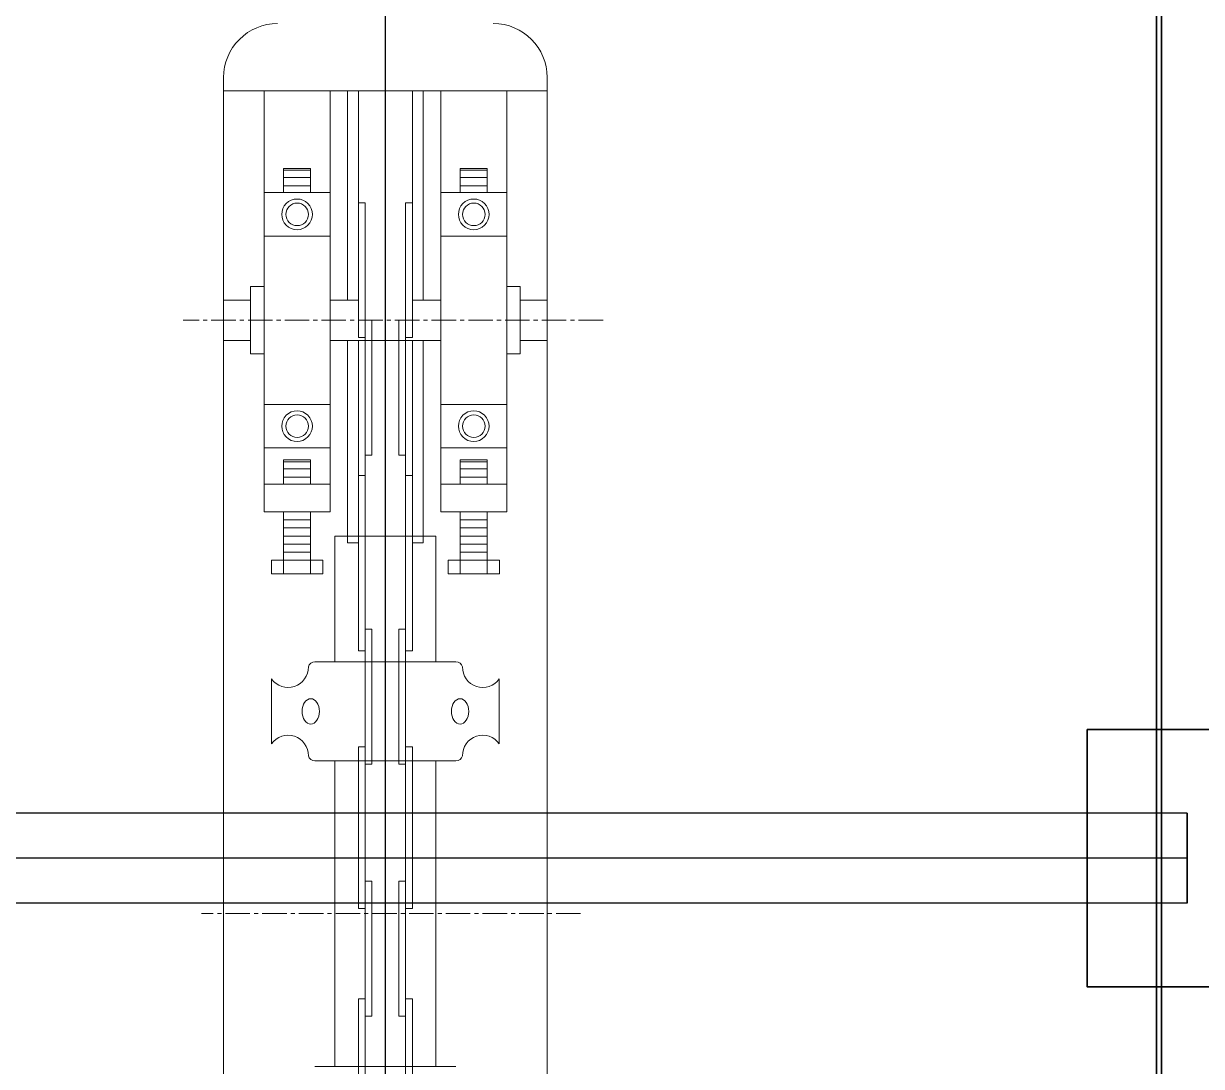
# Model space of a CAD drawing. Header units: millimetres. Extents: x -93009755325 to 1190721, y -74648 to 62868853516.
# Drawn here: x 251234 to 252151, y -25803 to -24992 of the extents above; entities that cross this region are included whole.
import ezdxf

# ---------------------------------------------------------------- set-up
doc = ezdxf.new("R2010")
doc.units = ezdxf.units.MM
doc.linetypes.add('CENTER2', pattern=[28.575, 19.05, -3.175, 3.175, -3.175])
doc.layers.add('WINDOW_TEXT', color=7, linetype='Continuous')

# ---------------------------------------------------------------- blocks, each defined once
blk = doc.blocks.new('asfadfadf')
at = {"color": 1, "linetype": 'CENTER2', "lineweight": 13}
for p, q in [((-286734.89, -31389.53), (-286734.89, -31716.15)), ((-286734.89, -31389.53), (-286734.89, -31716.15)), ((-286734.89, -31389.53), (-286734.89, -31716.15)), ((-286734.89, -31389.53), (-286734.89, -31716.15)), ((-286273.18, -31407.05), (-286273.18, -31701.93)), ((-286273.18, -31407.05), (-286273.18, -31701.93)), ((-286273.18, -31407.05), (-286273.18, -31701.93)), ((-286273.18, -31407.05), (-286273.18, -31701.93))]:
    blk.add_line(p, q, dxfattribs=at)
at = {"lineweight": 13}
for p, q in [((-285622.59, -31432.93), (-286923.77, -31432.93)), ((-285622.59, -31432.93), (-286923.77, -31432.93)), ((-285622.59, -31432.93), (-286923.77, -31432.93)), ((-285622.59, -31432.93), (-286923.77, -31432.93)), ((-286913.28, -31432.93), (-286913.28, -31684.78)), ((-286913.28, -31432.93), (-286913.28, -31684.78)), ((-286913.28, -31432.93), (-286913.28, -31684.78)), ((-286913.28, -31432.93), (-286913.28, -31684.78)), ((-286913.28, -31432.93), (-286913.28, -31684.78)), ((-286913.28, -31432.93), (-286913.28, -31684.78)), ((-286913.28, -31432.93), (-286913.28, -31684.78)), ((-286913.28, -31432.93), (-286913.28, -31684.78)), ((-286750.63, -31432.93), (-286750.63, -31453.92)), ((-286750.63, -31432.93), (-286719.15, -31432.93)), ((-286750.63, -31432.93), (-286750.63, -31453.92)), ((-286750.63, -31432.93), (-286719.15, -31432.93)), ((-286750.63, -31432.93), (-286750.63, -31453.92)), ((-286750.63, -31432.93), (-286719.15, -31432.93)), ((-286750.63, -31432.93), (-286750.63, -31453.92)), ((-286750.63, -31432.93), (-286719.15, -31432.93)), ((-286719.15, -31432.93), (-286719.15, -31453.92)), ((-286719.15, -31432.93), (-286719.15, -31453.92)), ((-286719.15, -31432.93), (-286719.15, -31453.92)), ((-286719.15, -31432.93), (-286719.15, -31453.92)), ((-286761.12, -31453.92), (-286761.12, -31464.41)), ((-286761.12, -31453.92), (-286708.66, -31453.92)), ((-286761.12, -31453.92), (-286761.12, -31464.41)), ((-286761.12, -31453.92), (-286708.66, -31453.92)), ((-286761.12, -31453.92), (-286761.12, -31464.41)), ((-286761.12, -31453.92), (-286708.66, -31453.92)), ((-286761.12, -31453.92), (-286761.12, -31464.41)), ((-286761.12, -31453.92), (-286708.66, -31453.92)), ((-286708.66, -31453.92), (-286708.66, -31464.41)), ((-286708.66, -31453.92), (-286708.66, -31464.41)), ((-286708.66, -31453.92), (-286708.66, -31464.41)), ((-286708.66, -31453.92), (-286708.66, -31464.41)), ((-286913.28, -31464.41), (-286585.88, -31464.41)), ((-286913.28, -31464.41), (-286585.88, -31464.41)), ((-286913.28, -31464.41), (-286585.88, -31464.41)), ((-286913.28, -31464.41), (-286585.88, -31464.41)), ((-286834.2, -31515.83), (-286834.2, -31464.41)), ((-286834.2, -31515.83), (-286834.2, -31464.41)), ((-286834.2, -31515.83), (-286834.2, -31464.41)), ((-286834.2, -31515.83), (-286834.2, -31464.41)), ((-286800.36, -31515.83), (-286800.36, -31464.41)), ((-286800.36, -31515.83), (-286800.36, -31464.41)), ((-286800.36, -31515.83), (-286800.36, -31464.41)), ((-286800.36, -31515.83), (-286800.36, -31464.41)), ((-286669.42, -31515.83), (-286669.42, -31464.41)), ((-286669.42, -31515.83), (-286669.42, -31464.41)), ((-286669.42, -31515.83), (-286669.42, -31464.41)), ((-286669.42, -31515.83), (-286669.42, -31464.41)), ((-286635.58, -31515.83), (-286635.58, -31464.41)), ((-286635.58, -31515.83), (-286635.58, -31464.41)), ((-286635.58, -31515.83), (-286635.58, -31464.41)), ((-286635.58, -31515.83), (-286635.58, -31464.41)), ((-286607.46, -31515.83), (-286607.46, -31464.41)), ((-286607.46, -31515.83), (-286607.46, -31464.41)), ((-286607.46, -31515.83), (-286607.46, -31464.41)), ((-286607.46, -31515.83), (-286607.46, -31464.41)), ((-286585.88, -31515.83), (-286585.88, -31464.41)), ((-286585.88, -31515.83), (-286585.88, -31464.41)), ((-286585.88, -31515.83), (-286585.88, -31464.41)), ((-286585.88, -31515.83), (-286585.88, -31464.41)), ((-286548.11, -31470.19), (-286537.61, -31470.19)), ((-286548.11, -31500.62), (-286548.11, -31470.19)), ((-286548.11, -31470.19), (-286537.61, -31470.19)), ((-286548.11, -31500.62), (-286548.11, -31470.19)), ((-286548.11, -31470.19), (-286537.61, -31470.19)), ((-286548.11, -31500.62), (-286548.11, -31470.19)), ((-286548.11, -31470.19), (-286537.61, -31470.19)), ((-286548.11, -31500.62), (-286548.11, -31470.19)), ((-286537.61, -31500.62), (-286537.61, -31470.19)), ((-286537.61, -31500.62), (-286537.61, -31470.19)), ((-286537.61, -31500.62), (-286537.61, -31470.19)), ((-286537.61, -31500.62), (-286537.61, -31470.19)), ((-286455.88, -31470.24), (-286405.29, -31470.24)), ((-286455.88, -31470.24), (-286405.29, -31470.24)), ((-286455.88, -31470.24), (-286405.29, -31470.24)), ((-286455.88, -31470.24), (-286405.29, -31470.24)), ((-286834.2, -31479.63), (-286852.96, -31479.63)), ((-286852.96, -31500.62), (-286852.96, -31479.63)), ((-286834.2, -31479.63), (-286852.96, -31479.63)), ((-286852.96, -31500.62), (-286852.96, -31479.63)), ((-286834.2, -31479.63), (-286852.96, -31479.63)), ((-286852.96, -31500.62), (-286852.96, -31479.63)), ((-286834.2, -31479.63), (-286852.96, -31479.63)), ((-286852.96, -31500.62), (-286852.96, -31479.63)), ((-286851.55, -31500.62), (-286851.55, -31479.63)), ((-286851.55, -31500.62), (-286851.55, -31479.63)), ((-286851.55, -31500.62), (-286851.55, -31479.63)), ((-286851.55, -31500.62), (-286851.55, -31479.63)), ((-286846, -31500.62), (-286846, -31479.63)), ((-286846, -31500.62), (-286846, -31479.63)), ((-286846, -31500.62), (-286846, -31479.63)), ((-286846, -31500.62), (-286846, -31479.63)), ((-286839.42, -31500.62), (-286839.42, -31479.63)), ((-286839.42, -31500.62), (-286839.42, -31479.63)), ((-286839.42, -31500.62), (-286839.42, -31479.63)), ((-286839.42, -31500.62), (-286839.42, -31479.63)), ((-286607.46, -31479.63), (-286626.22, -31479.63)), ((-286626.22, -31500.62), (-286626.22, -31479.63)), ((-286607.46, -31479.63), (-286626.22, -31479.63)), ((-286626.22, -31500.62), (-286626.22, -31479.63)), ((-286607.46, -31479.63), (-286626.22, -31479.63)), ((-286626.22, -31500.62), (-286626.22, -31479.63)), ((-286607.46, -31479.63), (-286626.22, -31479.63)), ((-286626.22, -31500.62), (-286626.22, -31479.63)), ((-286624.81, -31500.62), (-286624.81, -31479.63)), ((-286624.81, -31500.62), (-286624.81, -31479.63)), ((-286624.81, -31500.62), (-286624.81, -31479.63)), ((-286624.81, -31500.62), (-286624.81, -31479.63)), ((-286619.26, -31500.62), (-286619.26, -31479.63)), ((-286619.26, -31500.62), (-286619.26, -31479.63)), ((-286619.26, -31500.62), (-286619.26, -31479.63)), ((-286619.26, -31500.62), (-286619.26, -31479.63)), ((-286612.68, -31500.62), (-286612.68, -31479.63)), ((-286612.68, -31500.62), (-286612.68, -31479.63)), ((-286612.68, -31500.62), (-286612.68, -31479.63)), ((-286612.68, -31500.62), (-286612.68, -31479.63)), ((-286585.88, -31479.63), (-286548.11, -31479.63)), ((-286585.88, -31500.62), (-286585.88, -31479.63)), ((-286585.88, -31479.63), (-286548.11, -31479.63)), ((-286585.88, -31500.62), (-286585.88, -31479.63)), ((-286585.88, -31479.63), (-286548.11, -31479.63)), ((-286585.88, -31500.62), (-286585.88, -31479.63)), ((-286585.88, -31479.63), (-286548.11, -31479.63)), ((-286585.88, -31500.62), (-286585.88, -31479.63)), ((-286579.59, -31500.62), (-286579.59, -31479.63)), ((-286579.59, -31500.62), (-286579.59, -31479.63)), ((-286579.59, -31500.62), (-286579.59, -31479.63)), ((-286579.59, -31500.62), (-286579.59, -31479.63)), ((-286573.29, -31500.62), (-286573.29, -31479.63)), ((-286573.29, -31500.62), (-286573.29, -31479.63)), ((-286573.29, -31500.62), (-286573.29, -31479.63)), ((-286573.29, -31500.62), (-286573.29, -31479.63)), ((-286567, -31500.62), (-286567, -31479.63)), ((-286567, -31500.62), (-286567, -31479.63)), ((-286567, -31500.62), (-286567, -31479.63)), ((-286567, -31500.62), (-286567, -31479.63)), ((-286560.7, -31500.62), (-286560.7, -31479.63)), ((-286560.7, -31500.62), (-286560.7, -31479.63)), ((-286560.7, -31500.62), (-286560.7, -31479.63)), ((-286560.7, -31500.62), (-286560.7, -31479.63)), ((-286554.4, -31500.62), (-286554.4, -31479.63)), ((-286554.4, -31500.62), (-286554.4, -31479.63)), ((-286554.4, -31500.62), (-286554.4, -31479.63)), ((-286554.4, -31500.62), (-286554.4, -31479.63)), ((-286548.11, -31479.63), (-286537.61, -31479.63)), ((-286548.11, -31479.63), (-286548.11, -31510.06)), ((-286548.11, -31479.63), (-286537.61, -31479.63)), ((-286548.11, -31479.63), (-286548.11, -31510.06)), ((-286548.11, -31479.63), (-286537.61, -31479.63)), ((-286548.11, -31479.63), (-286548.11, -31510.06)), ((-286548.11, -31479.63), (-286537.61, -31479.63)), ((-286548.11, -31479.63), (-286548.11, -31510.06)), ((-286537.61, -31479.63), (-286537.61, -31510.06)), ((-286537.61, -31479.63), (-286537.61, -31510.06)), ((-286537.61, -31479.63), (-286537.61, -31510.06)), ((-286537.61, -31479.63), (-286537.61, -31510.06)), ((-286834.2, -31500.62), (-286852.96, -31500.62)), ((-286834.2, -31500.62), (-286852.96, -31500.62)), ((-286834.2, -31500.62), (-286852.96, -31500.62)), ((-286834.2, -31500.62), (-286852.96, -31500.62)), ((-286607.46, -31500.62), (-286626.22, -31500.62)), ((-286607.46, -31500.62), (-286626.22, -31500.62)), ((-286607.46, -31500.62), (-286626.22, -31500.62)), ((-286607.46, -31500.62), (-286626.22, -31500.62)), ((-286585.88, -31500.62), (-286548.11, -31500.62)), ((-286585.88, -31500.62), (-286548.11, -31500.62)), ((-286585.88, -31500.62), (-286548.11, -31500.62)), ((-286585.88, -31500.62), (-286548.11, -31500.62)), ((-286548.11, -31500.62), (-286537.61, -31500.62)), ((-286548.11, -31500.62), (-286537.61, -31500.62)), ((-286548.11, -31500.62), (-286537.61, -31500.62)), ((-286548.11, -31500.62), (-286537.61, -31500.62)), ((-286548.11, -31510.06), (-286537.61, -31510.06)), ((-286548.11, -31510.06), (-286537.61, -31510.06)), ((-286548.11, -31510.06), (-286537.61, -31510.06)), ((-286548.11, -31510.06), (-286537.61, -31510.06)), ((-286469.1, -31503.97), (-286469.1, -31519.55)), ((-286469.1, -31503.97), (-286469.1, -31519.55)), ((-286469.1, -31503.97), (-286469.1, -31519.55)), ((-286469.1, -31503.97), (-286469.1, -31519.55)), ((-286392.07, -31503.97), (-286392.07, -31519.55)), ((-286392.07, -31503.97), (-286392.07, -31519.55)), ((-286392.07, -31503.97), (-286392.07, -31519.55)), ((-286392.07, -31503.97), (-286392.07, -31519.55)), ((-286154.29, -31503.97), (-286154.29, -31519.55)), ((-286154.29, -31503.97), (-286154.29, -31519.55)), ((-286154.29, -31503.97), (-286154.29, -31519.55)), ((-286154.29, -31503.97), (-286154.29, -31519.55)), ((-286913.28, -31515.83), (-286585.88, -31515.83)), ((-286913.28, -31515.83), (-286585.88, -31515.83)), ((-286913.28, -31515.83), (-286585.88, -31515.83)), ((-286913.28, -31515.83), (-286585.88, -31515.83)), ((-286750.63, -31515.83), (-286750.63, -31537.87)), ((-286750.63, -31515.83), (-286750.63, -31537.87)), ((-286750.63, -31515.83), (-286750.63, -31537.87)), ((-286750.63, -31515.83), (-286750.63, -31537.87)), ((-286719.15, -31515.83), (-286719.15, -31601.88)), ((-286719.15, -31515.83), (-286719.15, -31601.88)), ((-286719.15, -31515.83), (-286719.15, -31601.88)), ((-286719.15, -31515.83), (-286719.15, -31601.88)), ((-286567, -31519.55), (-286469.1, -31519.55)), ((-286567, -31519.55), (-286567, -31598.16)), ((-286567, -31519.55), (-286469.1, -31519.55)), ((-286567, -31519.55), (-286567, -31598.16)), ((-286567, -31519.55), (-286469.1, -31519.55)), ((-286567, -31519.55), (-286567, -31598.16)), ((-286567, -31519.55), (-286469.1, -31519.55)), ((-286567, -31519.55), (-286567, -31598.16)), ((-286469.1, -31519.55), (-286469.1, -31601.06)), ((-286469.1, -31519.55), (-286469.1, -31601.06)), ((-286469.1, -31519.55), (-286469.1, -31601.06)), ((-286469.1, -31519.55), (-286469.1, -31601.06)), ((-286392.07, -31519.55), (-286392.07, -31598.16)), ((-286154.29, -31519.55), (-286392.07, -31519.55)), ((-286392.07, -31519.55), (-286392.07, -31598.16)), ((-286154.29, -31519.55), (-286392.07, -31519.55)), ((-286392.07, -31519.55), (-286392.07, -31598.16)), ((-286154.29, -31519.55), (-286392.07, -31519.55)), ((-286392.07, -31519.55), (-286392.07, -31598.16)), ((-286154.29, -31519.55), (-286392.07, -31519.55)), ((-286154.29, -31519.55), (-286154.29, -31598.16)), ((-286154.29, -31519.55), (-286154.29, -31598.16)), ((-286154.29, -31519.55), (-286154.29, -31598.16)), ((-286154.29, -31519.55), (-286154.29, -31598.16)), ((-286750.63, -31529.47), (-286913.28, -31529.47)), ((-286913.28, -31529.47), (-286913.28, -31537.87)), ((-286913.28, -31529.47), (-286913.28, -31537.87)), ((-286750.63, -31529.47), (-286913.28, -31529.47)), ((-286913.28, -31529.47), (-286913.28, -31537.87)), ((-286913.28, -31529.47), (-286913.28, -31537.87)), ((-286750.63, -31529.47), (-286913.28, -31529.47)), ((-286913.28, -31529.47), (-286913.28, -31537.87)), ((-286913.28, -31529.47), (-286913.28, -31537.87)), ((-286750.63, -31529.47), (-286913.28, -31529.47)), ((-286913.28, -31529.47), (-286913.28, -31537.87)), ((-286913.28, -31529.47), (-286913.28, -31537.87)), ((-286719.15, -31529.47), (-286719.15, -31537.87)), ((-286561.75, -31529.47), (-286719.15, -31529.47)), ((-286719.15, -31529.47), (-286719.15, -31537.87)), ((-286561.75, -31529.47), (-286719.15, -31529.47)), ((-286719.15, -31529.47), (-286719.15, -31537.87)), ((-286561.75, -31529.47), (-286719.15, -31529.47)), ((-286719.15, -31529.47), (-286719.15, -31537.87)), ((-286561.75, -31529.47), (-286719.15, -31529.47)), ((-286561.75, -31537.87), (-286561.75, -31529.47)), ((-286561.75, -31537.87), (-286561.75, -31529.47)), ((-286561.75, -31537.87), (-286561.75, -31529.47)), ((-286561.75, -31537.87), (-286561.75, -31529.47)), ((-286913.28, -31537.87), (-286734.89, -31537.87)), ((-286913.28, -31537.87), (-286734.89, -31537.87)), ((-286913.28, -31537.87), (-286734.89, -31537.87)), ((-286913.28, -31537.87), (-286734.89, -31537.87)), ((-286721.36, -31537.87), (-286826.29, -31537.87)), ((-286826.29, -31537.87), (-286826.29, -31543.11)), ((-286721.36, -31537.87), (-286826.29, -31537.87)), ((-286826.29, -31537.87), (-286826.29, -31543.11)), ((-286721.36, -31537.87), (-286826.29, -31537.87)), ((-286826.29, -31537.87), (-286826.29, -31543.11)), ((-286721.36, -31537.87), (-286826.29, -31537.87)), ((-286826.29, -31537.87), (-286826.29, -31543.11)), ((-286826.29, -31543.11), (-286721.36, -31543.11)), ((-286826.29, -31543.11), (-286721.36, -31543.11)), ((-286826.29, -31543.11), (-286721.36, -31543.11)), ((-286826.29, -31543.11), (-286721.36, -31543.11)), ((-286629.96, -31543.11), (-286734.89, -31543.11)), ((-286734.89, -31543.11), (-286734.89, -31548.36)), ((-286629.96, -31543.11), (-286734.89, -31543.11)), ((-286734.89, -31543.11), (-286734.89, -31548.36)), ((-286629.96, -31543.11), (-286734.89, -31543.11)), ((-286734.89, -31543.11), (-286734.89, -31548.36)), ((-286629.96, -31543.11), (-286734.89, -31543.11)), ((-286734.89, -31543.11), (-286734.89, -31548.36)), ((-286721.36, -31543.11), (-286721.36, -31537.87)), ((-286721.36, -31543.11), (-286721.36, -31537.87)), ((-286721.36, -31543.11), (-286721.36, -31537.87)), ((-286721.36, -31543.11), (-286721.36, -31537.87)), ((-286719.15, -31537.87), (-286561.75, -31537.87)), ((-286614.22, -31537.87), (-286719.15, -31537.87)), ((-286719.15, -31537.87), (-286719.15, -31543.11)), ((-286719.15, -31537.87), (-286561.75, -31537.87)), ((-286614.22, -31537.87), (-286719.15, -31537.87)), ((-286719.15, -31537.87), (-286719.15, -31543.11)), ((-286719.15, -31537.87), (-286561.75, -31537.87)), ((-286614.22, -31537.87), (-286719.15, -31537.87)), ((-286719.15, -31537.87), (-286719.15, -31543.11)), ((-286719.15, -31537.87), (-286561.75, -31537.87)), ((-286614.22, -31537.87), (-286719.15, -31537.87)), ((-286719.15, -31537.87), (-286719.15, -31543.11)), ((-286719.15, -31543.11), (-286614.22, -31543.11)), ((-286719.15, -31543.11), (-286614.22, -31543.11)), ((-286719.15, -31543.11), (-286614.22, -31543.11)), ((-286719.15, -31543.11), (-286614.22, -31543.11)), ((-286629.96, -31548.36), (-286629.96, -31543.11)), ((-286629.96, -31548.36), (-286629.96, -31543.11)), ((-286629.96, -31548.36), (-286629.96, -31543.11)), ((-286629.96, -31548.36), (-286629.96, -31543.11)), ((-286614.22, -31543.11), (-286614.22, -31537.87)), ((-286477.8, -31537.87), (-286614.22, -31537.87)), ((-286614.22, -31537.87), (-286614.22, -31543.11)), ((-286614.22, -31543.11), (-286614.22, -31537.87)), ((-286477.8, -31537.87), (-286614.22, -31537.87)), ((-286614.22, -31537.87), (-286614.22, -31543.11)), ((-286614.22, -31543.11), (-286614.22, -31537.87)), ((-286477.8, -31537.87), (-286614.22, -31537.87)), ((-286614.22, -31537.87), (-286614.22, -31543.11)), ((-286614.22, -31543.11), (-286614.22, -31537.87)), ((-286477.8, -31537.87), (-286614.22, -31537.87)), ((-286614.22, -31537.87), (-286614.22, -31543.11)), ((-286614.22, -31543.11), (-286477.8, -31543.11)), ((-286614.22, -31543.11), (-286477.8, -31543.11)), ((-286614.22, -31543.11), (-286477.8, -31543.11)), ((-286614.22, -31543.11), (-286477.8, -31543.11)), ((-286494.46, -31548.36), (-286494.46, -31543.11)), ((-286494.46, -31543.11), (-286389.53, -31543.11)), ((-286494.46, -31548.36), (-286494.46, -31543.11)), ((-286494.46, -31543.11), (-286389.53, -31543.11)), ((-286494.46, -31548.36), (-286494.46, -31543.11)), ((-286494.46, -31543.11), (-286389.53, -31543.11)), ((-286494.46, -31548.36), (-286494.46, -31543.11)), ((-286494.46, -31543.11), (-286389.53, -31543.11)), ((-286477.8, -31543.11), (-286477.8, -31537.87)), ((-286477.8, -31543.11), (-286477.8, -31537.87)), ((-286477.8, -31543.11), (-286477.8, -31537.87)), ((-286477.8, -31543.11), (-286477.8, -31537.87)), ((-286403.06, -31543.11), (-286403.06, -31537.87)), ((-286403.06, -31537.87), (-286277.14, -31537.87)), ((-286403.06, -31543.11), (-286403.06, -31537.87)), ((-286403.06, -31537.87), (-286277.14, -31537.87)), ((-286403.06, -31543.11), (-286403.06, -31537.87)), ((-286403.06, -31537.87), (-286277.14, -31537.87)), ((-286403.06, -31543.11), (-286403.06, -31537.87)), ((-286403.06, -31537.87), (-286277.14, -31537.87)), ((-286277.14, -31543.11), (-286403.06, -31543.11)), ((-286277.14, -31543.11), (-286403.06, -31543.11)), ((-286277.14, -31543.11), (-286403.06, -31543.11)), ((-286277.14, -31543.11), (-286403.06, -31543.11)), ((-286389.53, -31543.11), (-286389.53, -31548.36)), ((-286389.53, -31543.11), (-286389.53, -31548.36)), ((-286389.53, -31543.11), (-286389.53, -31548.36)), ((-286389.53, -31543.11), (-286389.53, -31548.36)), ((-286298.36, -31548.36), (-286298.36, -31543.11)), ((-286298.36, -31543.11), (-286193.43, -31543.11)), ((-286298.36, -31548.36), (-286298.36, -31543.11)), ((-286298.36, -31543.11), (-286193.43, -31543.11)), ((-286298.36, -31548.36), (-286298.36, -31543.11)), ((-286298.36, -31543.11), (-286193.43, -31543.11)), ((-286298.36, -31548.36), (-286298.36, -31543.11)), ((-286298.36, -31543.11), (-286193.43, -31543.11)), ((-286277.14, -31537.87), (-286277.14, -31543.11)), ((-286277.14, -31537.87), (-286277.14, -31543.11)), ((-286277.14, -31537.87), (-286277.14, -31543.11)), ((-286277.14, -31537.87), (-286277.14, -31543.11)), ((-286206.96, -31543.11), (-286206.96, -31537.87)), ((-286206.96, -31537.87), (-286102.02, -31537.87)), ((-286206.96, -31543.11), (-286206.96, -31537.87)), ((-286206.96, -31537.87), (-286102.02, -31537.87)), ((-286206.96, -31543.11), (-286206.96, -31537.87)), ((-286206.96, -31537.87), (-286102.02, -31537.87)), ((-286206.96, -31543.11), (-286206.96, -31537.87)), ((-286206.96, -31537.87), (-286102.02, -31537.87)), ((-286102.02, -31543.11), (-286206.96, -31543.11)), ((-286102.02, -31543.11), (-286206.96, -31543.11)), ((-286102.02, -31543.11), (-286206.96, -31543.11)), ((-286102.02, -31543.11), (-286206.96, -31543.11)), ((-286193.43, -31543.11), (-286193.43, -31548.36)), ((-286193.43, -31543.11), (-286193.43, -31548.36)), ((-286193.43, -31543.11), (-286193.43, -31548.36)), ((-286193.43, -31543.11), (-286193.43, -31548.36)), ((-286734.89, -31548.36), (-286629.96, -31548.36)), ((-286734.89, -31548.36), (-286629.96, -31548.36)), ((-286734.89, -31548.36), (-286629.96, -31548.36)), ((-286734.89, -31548.36), (-286629.96, -31548.36)), ((-286389.53, -31548.36), (-286494.46, -31548.36)), ((-286389.53, -31548.36), (-286494.46, -31548.36)), ((-286389.53, -31548.36), (-286494.46, -31548.36)), ((-286389.53, -31548.36), (-286494.46, -31548.36)), ((-286193.43, -31548.36), (-286298.36, -31548.36)), ((-286193.43, -31548.36), (-286298.36, -31548.36)), ((-286193.43, -31548.36), (-286298.36, -31548.36)), ((-286193.43, -31548.36), (-286298.36, -31548.36)), ((-286734.89, -31574.59), (-286734.89, -31569.35)), ((-286734.89, -31569.35), (-286629.96, -31569.35)), ((-286734.89, -31574.59), (-286734.89, -31569.35)), ((-286734.89, -31569.35), (-286629.96, -31569.35)), ((-286734.89, -31574.59), (-286734.89, -31569.35)), ((-286734.89, -31569.35), (-286629.96, -31569.35)), ((-286734.89, -31574.59), (-286734.89, -31569.35)), ((-286734.89, -31569.35), (-286629.96, -31569.35)), ((-286629.96, -31569.35), (-286629.96, -31574.59)), ((-286629.96, -31569.35), (-286629.96, -31574.59)), ((-286629.96, -31569.35), (-286629.96, -31574.59)), ((-286629.96, -31569.35), (-286629.96, -31574.59)), ((-286494.46, -31569.35), (-286494.46, -31574.59)), ((-286389.53, -31569.35), (-286494.46, -31569.35)), ((-286494.46, -31569.35), (-286494.46, -31574.59)), ((-286389.53, -31569.35), (-286494.46, -31569.35)), ((-286494.46, -31569.35), (-286494.46, -31574.59)), ((-286389.53, -31569.35), (-286494.46, -31569.35)), ((-286494.46, -31569.35), (-286494.46, -31574.59)), ((-286389.53, -31569.35), (-286494.46, -31569.35)), ((-286389.53, -31574.59), (-286389.53, -31569.35)), ((-286389.53, -31574.59), (-286389.53, -31569.35)), ((-286389.53, -31574.59), (-286389.53, -31569.35)), ((-286389.53, -31574.59), (-286389.53, -31569.35)), ((-286298.36, -31569.35), (-286298.36, -31574.59)), ((-286193.43, -31569.35), (-286298.36, -31569.35)), ((-286298.36, -31569.35), (-286298.36, -31574.59)), ((-286193.43, -31569.35), (-286298.36, -31569.35)), ((-286298.36, -31569.35), (-286298.36, -31574.59)), ((-286193.43, -31569.35), (-286298.36, -31569.35)), ((-286298.36, -31569.35), (-286298.36, -31574.59)), ((-286193.43, -31569.35), (-286298.36, -31569.35)), ((-286193.43, -31574.59), (-286193.43, -31569.35)), ((-286193.43, -31574.59), (-286193.43, -31569.35)), ((-286193.43, -31574.59), (-286193.43, -31569.35)), ((-286193.43, -31574.59), (-286193.43, -31569.35)), ((-286913.28, -31579.84), (-286734.89, -31579.84)), ((-286913.28, -31588.24), (-286913.28, -31579.84)), ((-286913.28, -31588.24), (-286913.28, -31579.84)), ((-286913.28, -31579.84), (-286734.89, -31579.84)), ((-286913.28, -31588.24), (-286913.28, -31579.84)), ((-286913.28, -31588.24), (-286913.28, -31579.84)), ((-286913.28, -31579.84), (-286734.89, -31579.84)), ((-286913.28, -31588.24), (-286913.28, -31579.84)), ((-286913.28, -31588.24), (-286913.28, -31579.84)), ((-286913.28, -31579.84), (-286734.89, -31579.84)), ((-286913.28, -31588.24), (-286913.28, -31579.84)), ((-286913.28, -31588.24), (-286913.28, -31579.84)), ((-286826.29, -31579.84), (-286826.29, -31574.59)), ((-286826.29, -31574.59), (-286721.36, -31574.59)), ((-286826.29, -31579.84), (-286826.29, -31574.59)), ((-286826.29, -31574.59), (-286721.36, -31574.59)), ((-286826.29, -31579.84), (-286826.29, -31574.59)), ((-286826.29, -31574.59), (-286721.36, -31574.59)), ((-286826.29, -31579.84), (-286826.29, -31574.59)), ((-286826.29, -31574.59), (-286721.36, -31574.59)), ((-286721.36, -31579.84), (-286826.29, -31579.84)), ((-286721.36, -31579.84), (-286826.29, -31579.84)), ((-286721.36, -31579.84), (-286826.29, -31579.84)), ((-286721.36, -31579.84), (-286826.29, -31579.84)), ((-286750.63, -31579.84), (-286750.63, -31601.88)), ((-286750.63, -31579.84), (-286750.63, -31601.88)), ((-286750.63, -31579.84), (-286750.63, -31601.88)), ((-286750.63, -31579.84), (-286750.63, -31601.88)), ((-286629.96, -31574.59), (-286734.89, -31574.59)), ((-286629.96, -31574.59), (-286734.89, -31574.59)), ((-286629.96, -31574.59), (-286734.89, -31574.59)), ((-286629.96, -31574.59), (-286734.89, -31574.59)), ((-286721.36, -31574.59), (-286721.36, -31579.84)), ((-286721.36, -31574.59), (-286721.36, -31579.84)), ((-286721.36, -31574.59), (-286721.36, -31579.84)), ((-286721.36, -31574.59), (-286721.36, -31579.84)), ((-286719.15, -31579.84), (-286719.15, -31574.59)), ((-286719.15, -31574.59), (-286614.22, -31574.59)), ((-286719.15, -31579.84), (-286719.15, -31574.59)), ((-286719.15, -31574.59), (-286614.22, -31574.59)), ((-286719.15, -31579.84), (-286719.15, -31574.59)), ((-286719.15, -31574.59), (-286614.22, -31574.59)), ((-286719.15, -31579.84), (-286719.15, -31574.59)), ((-286719.15, -31574.59), (-286614.22, -31574.59)), ((-286614.22, -31579.84), (-286719.15, -31579.84)), ((-286719.15, -31588.24), (-286719.15, -31579.84)), ((-286719.15, -31579.84), (-286561.75, -31579.84)), ((-286614.22, -31579.84), (-286719.15, -31579.84)), ((-286719.15, -31588.24), (-286719.15, -31579.84)), ((-286719.15, -31579.84), (-286561.75, -31579.84)), ((-286614.22, -31579.84), (-286719.15, -31579.84)), ((-286719.15, -31588.24), (-286719.15, -31579.84)), ((-286719.15, -31579.84), (-286561.75, -31579.84)), ((-286614.22, -31579.84), (-286719.15, -31579.84)), ((-286719.15, -31588.24), (-286719.15, -31579.84)), ((-286719.15, -31579.84), (-286561.75, -31579.84)), ((-286614.22, -31574.59), (-286614.22, -31579.84)), ((-286614.22, -31579.84), (-286614.22, -31574.59)), ((-286614.22, -31574.59), (-286477.8, -31574.59)), ((-286614.22, -31574.59), (-286614.22, -31579.84)), ((-286614.22, -31579.84), (-286614.22, -31574.59)), ((-286614.22, -31574.59), (-286477.8, -31574.59)), ((-286614.22, -31574.59), (-286614.22, -31579.84)), ((-286614.22, -31579.84), (-286614.22, -31574.59)), ((-286614.22, -31574.59), (-286477.8, -31574.59)), ((-286614.22, -31574.59), (-286614.22, -31579.84)), ((-286614.22, -31579.84), (-286614.22, -31574.59)), ((-286614.22, -31574.59), (-286477.8, -31574.59)), ((-286477.8, -31579.84), (-286614.22, -31579.84)), ((-286477.8, -31579.84), (-286614.22, -31579.84)), ((-286477.8, -31579.84), (-286614.22, -31579.84)), ((-286477.8, -31579.84), (-286614.22, -31579.84)), ((-286561.75, -31579.84), (-286561.75, -31588.24)), ((-286561.75, -31579.84), (-286561.75, -31588.24)), ((-286561.75, -31579.84), (-286561.75, -31588.24)), ((-286561.75, -31579.84), (-286561.75, -31588.24)), ((-286494.46, -31574.59), (-286389.53, -31574.59)), ((-286494.46, -31574.59), (-286389.53, -31574.59)), ((-286494.46, -31574.59), (-286389.53, -31574.59)), ((-286494.46, -31574.59), (-286389.53, -31574.59)), ((-286477.8, -31574.59), (-286477.8, -31579.84)), ((-286477.8, -31574.59), (-286477.8, -31579.84)), ((-286477.8, -31574.59), (-286477.8, -31579.84)), ((-286477.8, -31574.59), (-286477.8, -31579.84)), ((-286403.06, -31574.59), (-286403.06, -31579.84)), ((-286277.14, -31574.59), (-286403.06, -31574.59)), ((-286403.06, -31574.59), (-286403.06, -31579.84)), ((-286277.14, -31574.59), (-286403.06, -31574.59)), ((-286403.06, -31574.59), (-286403.06, -31579.84)), ((-286277.14, -31574.59), (-286403.06, -31574.59)), ((-286403.06, -31574.59), (-286403.06, -31579.84)), ((-286277.14, -31574.59), (-286403.06, -31574.59)), ((-286403.06, -31579.84), (-286277.14, -31579.84)), ((-286403.06, -31579.84), (-286277.14, -31579.84)), ((-286403.06, -31579.84), (-286277.14, -31579.84)), ((-286403.06, -31579.84), (-286277.14, -31579.84)), ((-286298.36, -31574.59), (-286193.43, -31574.59)), ((-286298.36, -31574.59), (-286193.43, -31574.59)), ((-286298.36, -31574.59), (-286193.43, -31574.59)), ((-286298.36, -31574.59), (-286193.43, -31574.59)), ((-286277.14, -31579.84), (-286277.14, -31574.59)), ((-286277.14, -31579.84), (-286277.14, -31574.59)), ((-286277.14, -31579.84), (-286277.14, -31574.59)), ((-286277.14, -31579.84), (-286277.14, -31574.59)), ((-286206.96, -31574.59), (-286206.96, -31579.84)), ((-286102.02, -31574.59), (-286206.96, -31574.59)), ((-286206.96, -31574.59), (-286206.96, -31579.84)), ((-286102.02, -31574.59), (-286206.96, -31574.59)), ((-286206.96, -31574.59), (-286206.96, -31579.84)), ((-286102.02, -31574.59), (-286206.96, -31574.59)), ((-286206.96, -31574.59), (-286206.96, -31579.84)), ((-286102.02, -31574.59), (-286206.96, -31574.59)), ((-286206.96, -31579.84), (-286102.02, -31579.84)), ((-286206.96, -31579.84), (-286102.02, -31579.84)), ((-286206.96, -31579.84), (-286102.02, -31579.84)), ((-286206.96, -31579.84), (-286102.02, -31579.84)), ((-286750.63, -31588.24), (-286913.28, -31588.24)), ((-286750.63, -31588.24), (-286913.28, -31588.24)), ((-286750.63, -31588.24), (-286913.28, -31588.24)), ((-286750.63, -31588.24), (-286913.28, -31588.24)), ((-286561.75, -31588.24), (-286719.15, -31588.24)), ((-286561.75, -31588.24), (-286719.15, -31588.24)), ((-286561.75, -31588.24), (-286719.15, -31588.24)), ((-286561.75, -31588.24), (-286719.15, -31588.24)), ((-286567, -31598.16), (-286469.1, -31598.16)), ((-286567, -31598.16), (-286469.1, -31598.16)), ((-286567, -31598.16), (-286469.1, -31598.16)), ((-286567, -31598.16), (-286469.1, -31598.16)), ((-286469.1, -31613.74), (-286469.1, -31598.16)), ((-286469.1, -31613.74), (-286469.1, -31598.16)), ((-286469.1, -31613.74), (-286469.1, -31598.16)), ((-286469.1, -31613.74), (-286469.1, -31598.16)), ((-286392.07, -31613.74), (-286392.07, -31598.16)), ((-286154.29, -31598.16), (-286392.07, -31598.16)), ((-286392.07, -31613.74), (-286392.07, -31598.16)), ((-286154.29, -31598.16), (-286392.07, -31598.16)), ((-286392.07, -31613.74), (-286392.07, -31598.16)), ((-286154.29, -31598.16), (-286392.07, -31598.16)), ((-286392.07, -31613.74), (-286392.07, -31598.16)), ((-286154.29, -31598.16), (-286392.07, -31598.16)), ((-286154.29, -31613.74), (-286154.29, -31598.16)), ((-286154.29, -31613.74), (-286154.29, -31598.16)), ((-286154.29, -31613.74), (-286154.29, -31598.16)), ((-286154.29, -31613.74), (-286154.29, -31598.16)), ((-286913.28, -31601.88), (-286607.46, -31601.88)), ((-286913.28, -31601.88), (-286585.88, -31601.88)), ((-286913.28, -31601.88), (-286607.46, -31601.88)), ((-286913.28, -31601.88), (-286585.88, -31601.88)), ((-286913.28, -31601.88), (-286607.46, -31601.88)), ((-286913.28, -31601.88), (-286585.88, -31601.88)), ((-286913.28, -31601.88), (-286607.46, -31601.88)), ((-286913.28, -31601.88), (-286585.88, -31601.88)), ((-286834.2, -31601.88), (-286834.2, -31653.3)), ((-286834.2, -31601.88), (-286834.2, -31653.3)), ((-286834.2, -31601.88), (-286834.2, -31653.3)), ((-286834.2, -31601.88), (-286834.2, -31653.3)), ((-286800.36, -31601.88), (-286800.36, -31653.3)), ((-286800.36, -31601.88), (-286800.36, -31653.3)), ((-286800.36, -31601.88), (-286800.36, -31653.3)), ((-286800.36, -31601.88), (-286800.36, -31653.3)), ((-286669.42, -31601.88), (-286669.42, -31653.3)), ((-286669.42, -31601.88), (-286669.42, -31653.3)), ((-286669.42, -31601.88), (-286669.42, -31653.3)), ((-286669.42, -31601.88), (-286669.42, -31653.3)), ((-286635.58, -31601.88), (-286635.58, -31653.3)), ((-286635.58, -31601.88), (-286635.58, -31653.3)), ((-286635.58, -31601.88), (-286635.58, -31653.3)), ((-286635.58, -31601.88), (-286635.58, -31653.3)), ((-286607.46, -31601.88), (-286607.46, -31653.3)), ((-286607.46, -31601.88), (-286607.46, -31653.3)), ((-286607.46, -31601.88), (-286607.46, -31653.3)), ((-286607.46, -31601.88), (-286607.46, -31653.3)), ((-286585.88, -31601.88), (-286585.88, -31653.3)), ((-286585.88, -31601.88), (-286585.88, -31653.3)), ((-286585.88, -31601.88), (-286585.88, -31653.3)), ((-286585.88, -31601.88), (-286585.88, -31653.3)), ((-286548.11, -31607.65), (-286537.61, -31607.65)), ((-286548.11, -31638.08), (-286548.11, -31607.65)), ((-286548.11, -31607.65), (-286537.61, -31607.65)), ((-286548.11, -31638.08), (-286548.11, -31607.65)), ((-286548.11, -31607.65), (-286537.61, -31607.65)), ((-286548.11, -31638.08), (-286548.11, -31607.65)), ((-286548.11, -31607.65), (-286537.61, -31607.65)), ((-286548.11, -31638.08), (-286548.11, -31607.65)), ((-286537.61, -31638.08), (-286537.61, -31607.65)), ((-286537.61, -31638.08), (-286537.61, -31607.65)), ((-286537.61, -31638.08), (-286537.61, -31607.65)), ((-286537.61, -31638.08), (-286537.61, -31607.65)), ((-286834.2, -31617.09), (-286852.96, -31617.09)), ((-286852.96, -31617.09), (-286852.96, -31638.08)), ((-286834.2, -31617.09), (-286852.96, -31617.09)), ((-286852.96, -31617.09), (-286852.96, -31638.08)), ((-286834.2, -31617.09), (-286852.96, -31617.09)), ((-286852.96, -31617.09), (-286852.96, -31638.08)), ((-286834.2, -31617.09), (-286852.96, -31617.09)), ((-286852.96, -31617.09), (-286852.96, -31638.08)), ((-286851.55, -31617.09), (-286851.55, -31638.08)), ((-286851.55, -31617.09), (-286851.55, -31638.08)), ((-286851.55, -31617.09), (-286851.55, -31638.08)), ((-286851.55, -31617.09), (-286851.55, -31638.08)), ((-286846, -31617.09), (-286846, -31638.08)), ((-286846, -31617.09), (-286846, -31638.08)), ((-286846, -31617.09), (-286846, -31638.08)), ((-286846, -31617.09), (-286846, -31638.08)), ((-286839.42, -31617.09), (-286839.42, -31638.08)), ((-286839.42, -31617.09), (-286839.42, -31638.08)), ((-286839.42, -31617.09), (-286839.42, -31638.08)), ((-286839.42, -31617.09), (-286839.42, -31638.08)), ((-286626.22, -31617.09), (-286626.22, -31638.08)), ((-286607.46, -31617.09), (-286626.22, -31617.09)), ((-286626.22, -31617.09), (-286626.22, -31638.08)), ((-286607.46, -31617.09), (-286626.22, -31617.09)), ((-286626.22, -31617.09), (-286626.22, -31638.08)), ((-286607.46, -31617.09), (-286626.22, -31617.09)), ((-286626.22, -31617.09), (-286626.22, -31638.08)), ((-286607.46, -31617.09), (-286626.22, -31617.09)), ((-286624.81, -31617.09), (-286624.81, -31638.08)), ((-286624.81, -31617.09), (-286624.81, -31638.08)), ((-286624.81, -31617.09), (-286624.81, -31638.08)), ((-286624.81, -31617.09), (-286624.81, -31638.08)), ((-286619.26, -31617.09), (-286619.26, -31638.08)), ((-286619.26, -31617.09), (-286619.26, -31638.08)), ((-286619.26, -31617.09), (-286619.26, -31638.08)), ((-286619.26, -31617.09), (-286619.26, -31638.08)), ((-286612.68, -31617.09), (-286612.68, -31638.08)), ((-286612.68, -31617.09), (-286612.68, -31638.08)), ((-286612.68, -31617.09), (-286612.68, -31638.08)), ((-286612.68, -31617.09), (-286612.68, -31638.08)), ((-286585.88, -31617.09), (-286548.11, -31617.09)), ((-286585.88, -31617.09), (-286585.88, -31638.08)), ((-286585.88, -31617.09), (-286548.11, -31617.09)), ((-286585.88, -31617.09), (-286585.88, -31638.08)), ((-286585.88, -31617.09), (-286548.11, -31617.09)), ((-286585.88, -31617.09), (-286585.88, -31638.08)), ((-286585.88, -31617.09), (-286548.11, -31617.09)), ((-286585.88, -31617.09), (-286585.88, -31638.08)), ((-286579.59, -31617.09), (-286579.59, -31638.08)), ((-286579.59, -31617.09), (-286579.59, -31638.08)), ((-286579.59, -31617.09), (-286579.59, -31638.08)), ((-286579.59, -31617.09), (-286579.59, -31638.08)), ((-286573.29, -31617.09), (-286573.29, -31638.08)), ((-286573.29, -31617.09), (-286573.29, -31638.08)), ((-286573.29, -31617.09), (-286573.29, -31638.08)), ((-286573.29, -31617.09), (-286573.29, -31638.08)), ((-286567, -31617.09), (-286567, -31638.08)), ((-286567, -31617.09), (-286567, -31638.08)), ((-286567, -31617.09), (-286567, -31638.08)), ((-286567, -31617.09), (-286567, -31638.08)), ((-286560.7, -31617.09), (-286560.7, -31638.08)), ((-286560.7, -31617.09), (-286560.7, -31638.08)), ((-286560.7, -31617.09), (-286560.7, -31638.08)), ((-286560.7, -31617.09), (-286560.7, -31638.08)), ((-286554.4, -31617.09), (-286554.4, -31638.08)), ((-286554.4, -31617.09), (-286554.4, -31638.08)), ((-286554.4, -31617.09), (-286554.4, -31638.08)), ((-286554.4, -31617.09), (-286554.4, -31638.08)), ((-286548.11, -31617.09), (-286537.61, -31617.09)), ((-286548.11, -31617.09), (-286548.11, -31647.52)), ((-286548.11, -31617.09), (-286537.61, -31617.09)), ((-286548.11, -31617.09), (-286548.11, -31647.52)), ((-286548.11, -31617.09), (-286537.61, -31617.09)), ((-286548.11, -31617.09), (-286548.11, -31647.52)), ((-286548.11, -31617.09), (-286537.61, -31617.09)), ((-286548.11, -31617.09), (-286548.11, -31647.52)), ((-286537.61, -31617.09), (-286537.61, -31647.52)), ((-286537.61, -31617.09), (-286537.61, -31647.52)), ((-286537.61, -31617.09), (-286537.61, -31647.52)), ((-286537.61, -31617.09), (-286537.61, -31647.52)), ((-286834.2, -31638.08), (-286852.96, -31638.08)), ((-286834.2, -31638.08), (-286852.96, -31638.08)), ((-286834.2, -31638.08), (-286852.96, -31638.08)), ((-286834.2, -31638.08), (-286852.96, -31638.08)), ((-286607.46, -31638.08), (-286626.22, -31638.08)), ((-286607.46, -31638.08), (-286626.22, -31638.08)), ((-286607.46, -31638.08), (-286626.22, -31638.08)), ((-286607.46, -31638.08), (-286626.22, -31638.08)), ((-286585.88, -31638.08), (-286548.11, -31638.08)), ((-286585.88, -31638.08), (-286548.11, -31638.08)), ((-286585.88, -31638.08), (-286548.11, -31638.08)), ((-286585.88, -31638.08), (-286548.11, -31638.08)), ((-286548.11, -31638.08), (-286537.61, -31638.08)), ((-286548.11, -31638.08), (-286537.61, -31638.08)), ((-286548.11, -31638.08), (-286537.61, -31638.08)), ((-286548.11, -31638.08), (-286537.61, -31638.08)), ((-286548.11, -31647.52), (-286537.61, -31647.52)), ((-286548.11, -31647.52), (-286537.61, -31647.52)), ((-286548.11, -31647.52), (-286537.61, -31647.52)), ((-286548.11, -31647.52), (-286537.61, -31647.52)), ((-286455.88, -31647.47), (-286405.29, -31647.47)), ((-286455.88, -31647.47), (-286405.29, -31647.47)), ((-286455.88, -31647.47), (-286405.29, -31647.47)), ((-286455.88, -31647.47), (-286405.29, -31647.47)), ((-286913.28, -31653.3), (-286607.46, -31653.3)), ((-286913.28, -31653.3), (-286585.88, -31653.3)), ((-286913.28, -31653.3), (-286607.46, -31653.3)), ((-286913.28, -31653.3), (-286585.88, -31653.3)), ((-286913.28, -31653.3), (-286607.46, -31653.3)), ((-286913.28, -31653.3), (-286585.88, -31653.3)), ((-286913.28, -31653.3), (-286607.46, -31653.3)), ((-286913.28, -31653.3), (-286585.88, -31653.3)), ((-286761.12, -31663.79), (-286761.12, -31653.3)), ((-286761.12, -31663.79), (-286761.12, -31653.3)), ((-286761.12, -31663.79), (-286761.12, -31653.3)), ((-286761.12, -31663.79), (-286761.12, -31653.3)), ((-286708.66, -31663.79), (-286708.66, -31653.3)), ((-286708.66, -31663.79), (-286708.66, -31653.3)), ((-286708.66, -31663.79), (-286708.66, -31653.3)), ((-286708.66, -31663.79), (-286708.66, -31653.3)), ((-286761.12, -31663.79), (-286708.66, -31663.79)), ((-286761.12, -31663.79), (-286708.66, -31663.79)), ((-286761.12, -31663.79), (-286708.66, -31663.79)), ((-286761.12, -31663.79), (-286708.66, -31663.79)), ((-286750.63, -31684.78), (-286750.63, -31663.79)), ((-286750.63, -31684.78), (-286750.63, -31663.79)), ((-286750.63, -31684.78), (-286750.63, -31663.79)), ((-286750.63, -31684.78), (-286750.63, -31663.79)), ((-286719.15, -31684.78), (-286719.15, -31663.79)), ((-286719.15, -31684.78), (-286719.15, -31663.79)), ((-286719.15, -31684.78), (-286719.15, -31663.79)), ((-286719.15, -31684.78), (-286719.15, -31663.79)), ((-285622.59, -31684.78), (-286923.77, -31684.78)), ((-285622.59, -31684.78), (-286923.77, -31684.78)), ((-285622.59, -31684.78), (-286923.77, -31684.78)), ((-285622.59, -31684.78), (-286923.77, -31684.78)), ((-286750.63, -31684.78), (-286719.15, -31684.78)), ((-286750.63, -31684.78), (-286719.15, -31684.78)), ((-286750.63, -31684.78), (-286719.15, -31684.78)), ((-286750.63, -31684.78), (-286719.15, -31684.78))]:
    blk.add_line(p, q, dxfattribs=at)
for centre, major_axis, ratio, start_param, end_param in [((-286923.77, -31474.91), (-41.97, 0.32), 1, -1.563203, 0.007593), ((-286923.77, -31474.91), (-41.97, 0.32), 1, -1.563203, 0.007593), ((-286923.77, -31474.91), (-41.97, 0.32), 1, -1.563203, 0.007593), ((-286923.77, -31474.91), (-41.97, 0.32), 1, -1.563203, 0.007593), ((-286464.94, -31483.14), (-15.76, 0.18), 1, 1.56447, 4.11097), ((-286464.94, -31483.14), (-15.76, 0.18), 1, 1.56447, 4.11097), ((-286464.94, -31483.14), (-15.76, 0.18), 1, 1.56447, 4.11097), ((-286464.94, -31483.14), (-15.76, 0.18), 1, 1.56447, 4.11097), ((-286396.22, -31483.14), (15.76, 0.06), 1, 2.179433, 4.725933), ((-286396.22, -31483.14), (15.76, 0.06), 1, 2.179433, 4.725933), ((-286396.22, -31483.14), (15.76, 0.06), 1, 2.179433, 4.725933), ((-286396.22, -31483.14), (15.76, 0.06), 1, 2.179433, 4.725933), ((-286817.28, -31490.12), (8.43, 8.43), 1, 2.356194490192272, 8.63937979737186), ((-286817.28, -31490.12), (8.43, 8.43), 1, 2.356194490192272, 8.63937979737186), ((-286817.28, -31490.12), (8.43, 8.43), 1, 2.356194490192272, 8.63937979737186), ((-286817.28, -31490.12), (8.43, 8.43), 1, 2.356194490192272, 8.63937979737186), ((-286817.28, -31490.12), (-6.2, 6.2), 1, 0.785398, 7.068583), ((-286817.28, -31490.12), (-6.2, 6.2), 1, 0.785398, 7.068583), ((-286817.28, -31490.12), (-6.2, 6.2), 1, 0.785398, 7.068583), ((-286817.28, -31490.12), (-6.2, 6.2), 1, 0.785398, 7.068583), ((-286652.5, -31490.12), (8.43, 8.43), 1, 2.356194490192272, 8.63937979737186), ((-286652.5, -31490.12), (8.43, 8.43), 1, 2.356194490192272, 8.63937979737186), ((-286652.5, -31490.12), (8.43, 8.43), 1, 2.356194490192272, 8.63937979737186), ((-286652.5, -31490.12), (8.43, 8.43), 1, 2.356194490192272, 8.63937979737186), ((-286652.5, -31490.12), (-6.2, 6.2), 1, 0.785398, 7.068583), ((-286652.5, -31490.12), (-6.2, 6.2), 1, 0.785398, 7.068583), ((-286652.5, -31490.12), (-6.2, 6.2), 1, 0.785398, 7.068583), ((-286652.5, -31490.12), (-6.2, 6.2), 1, 0.785398, 7.068583), ((-286463.85, -31503.97), (3.71, 3.71), 1, 1.050154, 2.356194), ((-286463.85, -31503.97), (3.71, 3.71), 1, 1.050154, 2.356194), ((-286463.85, -31503.97), (3.71, 3.71), 1, 1.050154, 2.356194), ((-286463.85, -31503.97), (3.71, 3.71), 1, 1.050154, 2.356194), ((-286430.58, -31500.75), (-9.86, 0), 0.679611, 3.141593, 9.424778), ((-286430.58, -31500.75), (-9.86, 0), 0.679611, 3.141593, 9.424778), ((-286430.58, -31500.75), (-9.86, 0), 0.679611, 3.141593, 9.424778), ((-286430.58, -31500.75), (-9.86, 0), 0.679611, 3.141593, 9.424778), ((-286397.31, -31503.97), (-3.71, 3.71), 1, 3.926991, 5.233031), ((-286397.31, -31503.97), (-3.71, 3.71), 1, 3.926991, 5.233031), ((-286397.31, -31503.97), (-3.71, 3.71), 1, 3.926991, 5.233031), ((-286397.31, -31503.97), (-3.71, 3.71), 1, 3.926991, 5.233031), ((-286817.28, -31627.59), (8.43, 8.43), 1, 2.356194490192272, 8.63937979737186), ((-286817.28, -31627.59), (8.43, 8.43), 1, 2.356194490192272, 8.63937979737186), ((-286817.28, -31627.59), (8.43, 8.43), 1, 2.356194490192272, 8.63937979737186), ((-286817.28, -31627.59), (8.43, 8.43), 1, 2.356194490192272, 8.63937979737186), ((-286817.28, -31627.59), (-6.2, 6.2), 1, 0.785398, 7.068583), ((-286817.28, -31627.59), (-6.2, 6.2), 1, 0.785398, 7.068583), ((-286817.28, -31627.59), (-6.2, 6.2), 1, 0.785398, 7.068583), ((-286817.28, -31627.59), (-6.2, 6.2), 1, 0.785398, 7.068583), ((-286652.5, -31627.59), (8.43, 8.43), 1, 2.356194490192272, 8.63937979737186), ((-286652.5, -31627.59), (8.43, 8.43), 1, 2.356194490192272, 8.63937979737186), ((-286652.5, -31627.59), (8.43, 8.43), 1, 2.356194490192272, 8.63937979737186), ((-286652.5, -31627.59), (8.43, 8.43), 1, 2.356194490192272, 8.63937979737186), ((-286652.5, -31627.59), (-6.2, 6.2), 1, 0.785398, 7.068583), ((-286652.5, -31627.59), (-6.2, 6.2), 1, 0.785398, 7.068583), ((-286652.5, -31627.59), (-6.2, 6.2), 1, 0.785398, 7.068583), ((-286652.5, -31627.59), (-6.2, 6.2), 1, 0.785398, 7.068583), ((-286463.85, -31613.74), (-3.71, 3.71), 1, 0.785398, 2.091438), ((-286463.85, -31613.74), (-3.71, 3.71), 1, 0.785398, 2.091438), ((-286463.85, -31613.74), (-3.71, 3.71), 1, 0.785398, 2.091438), ((-286463.85, -31613.74), (-3.71, 3.71), 1, 0.785398, 2.091438), ((-286464.94, -31634.57), (15.76, 0.18), 1, -0.969377, 1.577123), ((-286464.94, -31634.57), (15.76, 0.18), 1, -0.969377, 1.577123), ((-286464.94, -31634.57), (15.76, 0.18), 1, -0.969377, 1.577123), ((-286464.94, -31634.57), (15.76, 0.18), 1, -0.969377, 1.577123), ((-286396.22, -31634.57), (-15.76, 0.06), 1, 4.698845, 7.245345), ((-286396.22, -31634.57), (-15.76, 0.06), 1, 4.698845, 7.245345), ((-286396.22, -31634.57), (-15.76, 0.06), 1, 4.698845, 7.245345), ((-286396.22, -31634.57), (-15.76, 0.06), 1, 4.698845, 7.245345), ((-286397.31, -31613.74), (3.71, 3.71), 1, 4.191747, 5.497787), ((-286397.31, -31613.74), (3.71, 3.71), 1, 4.191747, 5.497787), ((-286397.31, -31613.74), (3.71, 3.71), 1, 4.191747, 5.497787), ((-286397.31, -31613.74), (3.71, 3.71), 1, 4.191747, 5.497787), ((-286923.77, -31642.8), (-41.97, 0.09), 1, 0.002254, 1.573051), ((-286923.77, -31642.8), (-41.97, 0.09), 1, 0.002254, 1.573051), ((-286923.77, -31642.8), (-41.97, 0.09), 1, 0.002254, 1.573051), ((-286923.77, -31642.8), (-41.97, 0.09), 1, 0.002254, 1.573051)]:
    blk.add_ellipse(centre, major_axis=major_axis, ratio=ratio, start_param=start_param, end_param=end_param, dxfattribs=at)
at = {"lineweight": 13, "extrusion": (0, 0, -1)}
blk.add_ellipse((-286430.58, -31616.96), major_axis=(9.86, 0), ratio=0.679611, dxfattribs=at)
blk.add_ellipse((-286430.58, -31616.96), major_axis=(9.86, 0), ratio=0.679611, dxfattribs=at)
blk.add_ellipse((-286430.58, -31616.96), major_axis=(9.86, 0), ratio=0.679611, dxfattribs=at)
blk.add_ellipse((-286430.58, -31616.96), major_axis=(9.86, 0), ratio=0.679611, dxfattribs=at)
blk = doc.blocks.new('srhsrhdgwagassga')
at = {"color": 5, "lineweight": 35}
for p, q in [((1221342.8, 28641.05), (1243592.3, 28641.05)), ((1221342.8, 28637.05), (1243592.3, 28637.05))]:
    blk.add_line(p, q, dxfattribs=at)
blk = doc.blocks.new('ethshzdSgszsnzb')
at = {"color": 2}
for p, q in [((1211004.43, -25871.38), (1207857.22, -25871.38)), ((1211004.43, -25906.38), (1207857.22, -25906.38)), ((1211004.43, -25941.38), (1207857.22, -25941.38))]:
    blk.add_line(p, q, dxfattribs=at)
at = {"color": 2, "lineweight": 35}
blk.add_line((1211004.43, -25941.38), (1211004.43, -25871.38), dxfattribs=at)
at = {"color": 6, "lineweight": 35}
blk.add_lwpolyline([(1210926.43, -25806.38), (1211126.43, -25806.38), (1211126.43, -26006.38), (1210926.43, -26006.38)], close=True, dxfattribs=at)

msp = doc.modelspace()

# ---------------------------------------------------------------- linework, layer by layer
at = {"layer": 'WINDOW_TEXT', "color": 250, "lineweight": -3}
msp.add_line((251515.799, -26872.921), (251515.799, -4143.101), dxfattribs=at)

# ---------------------------------------------------------------- block references
at = {"color": 250, "lineweight": -3, "rotation": 270}
for name, p in [('asfadfadf', (283074.654, -311957.442)), ('srhsrhdgwagassga', (223478.75, 1216650.936))]:
    msp.add_blockref(name, p, dxfattribs=at)
at = {"color": 250, "lineweight": -3}
msp.add_blockref('ethshzdSgszsnzb', (-958864.669, 265.281), dxfattribs=at)

doc.saveas('drawing.dxf')
